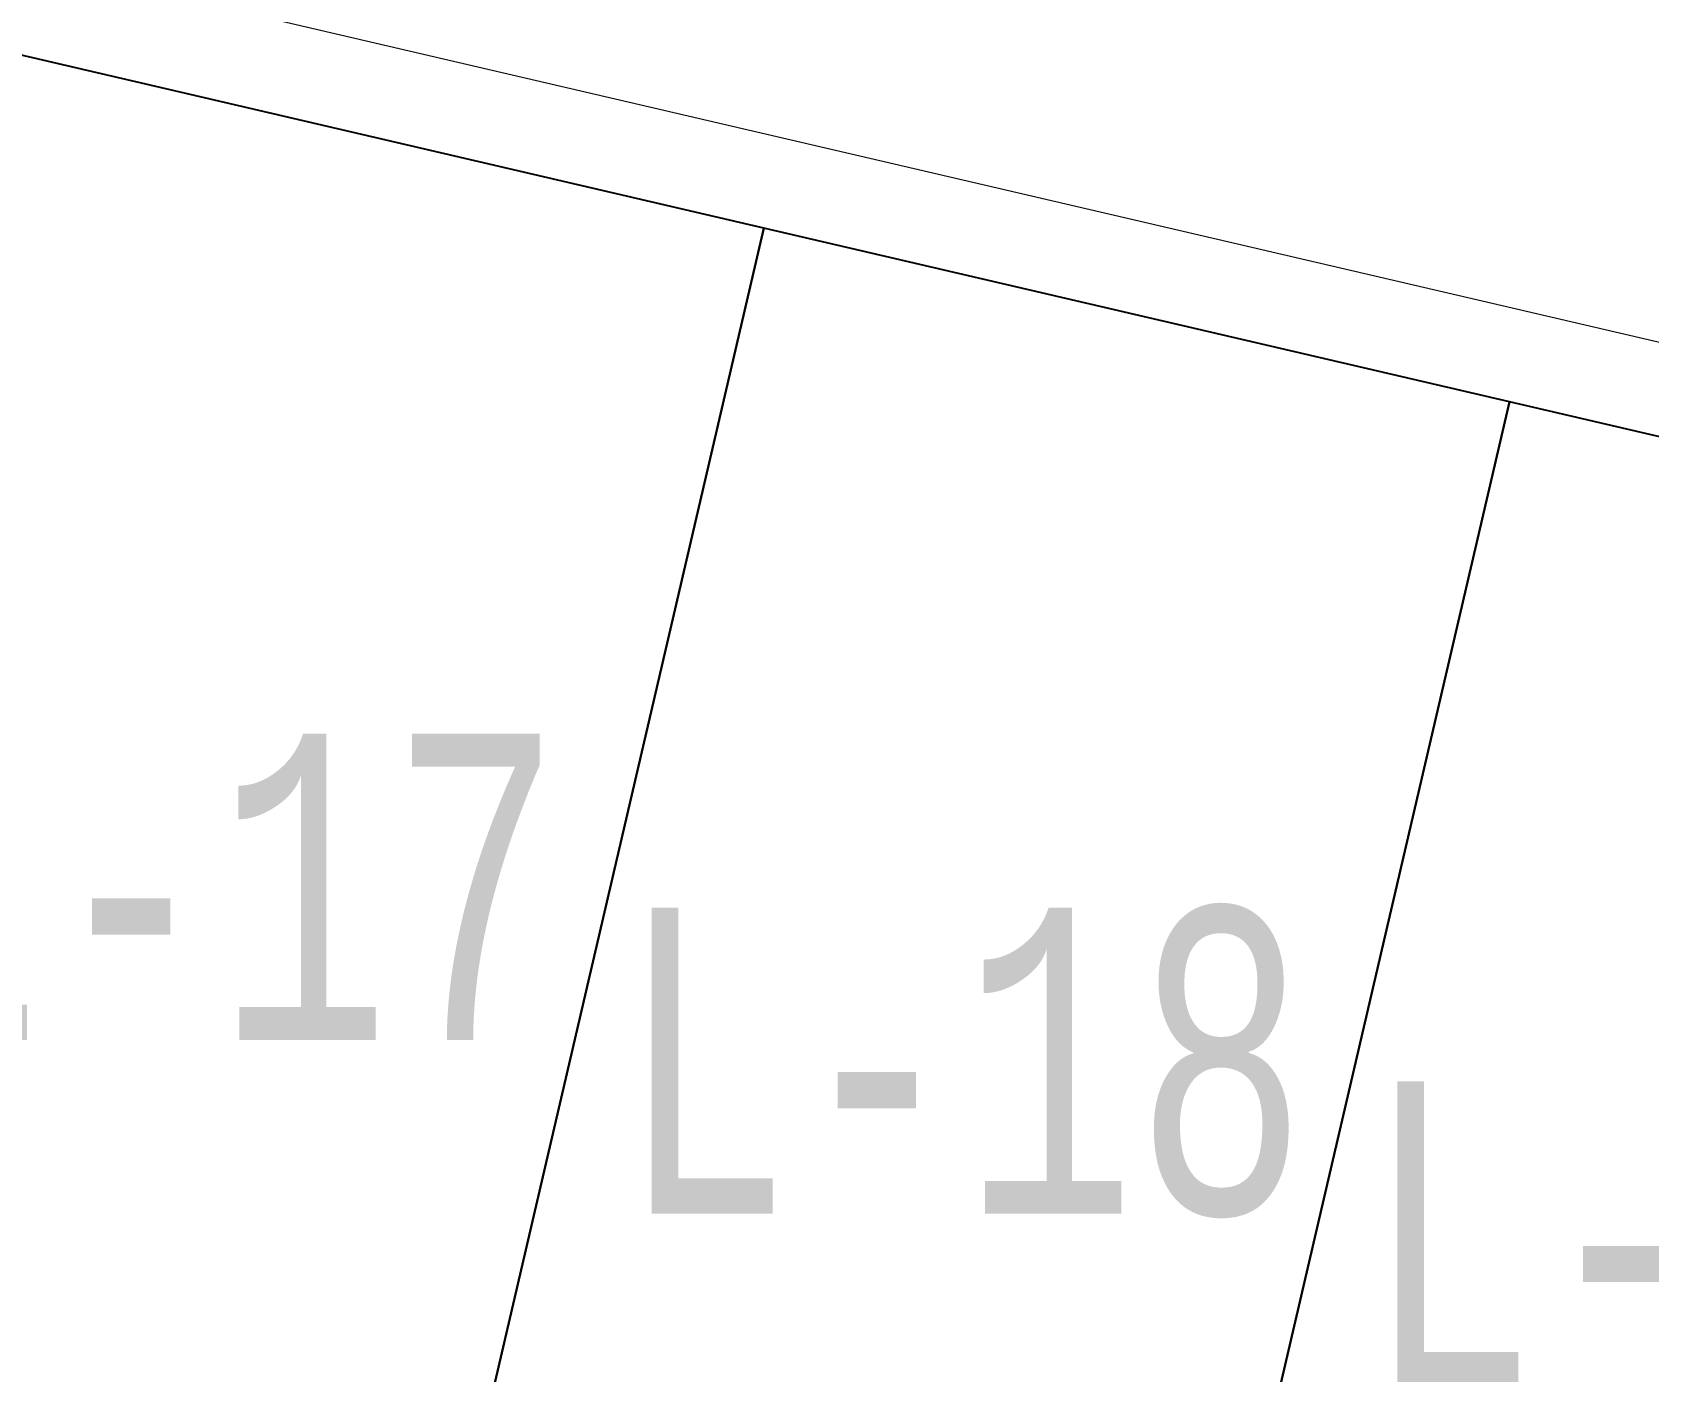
# Model space of a CAD drawing. Header units: millimetres. Extents: x 474016 to 477875, y 2288607 to 2292200.
# Drawn here: x 474257.46 to 474283.85, y 2289507.04 to 2289528.91 of the extents above; entities that cross this region are included whole.
import ezdxf
from ezdxf.enums import TextEntityAlignment as Align

# ---------------------------------------------------------------- set-up
doc = ezdxf.new("R2010")
doc.units = ezdxf.units.MM
doc.header["$LTSCALE"] = 50
doc.layers.add('BANQUETA', color=251, linetype='Continuous', lineweight=5)
doc.layers.add('LOTES', color=6, linetype='Continuous', lineweight=15)
doc.layers.add('CVL_LOTIF', color=1, linetype='Continuous')
doc.layers.add('MZ Y LT', color=7, linetype='Continuous', lineweight=13, true_color=0x0d2bf2)
doc.styles.add('MONOTXT4', font='MONOTXT4.shx', dxfattribs={"width": 0.55})

msp = doc.modelspace()

# ---------------------------------------------------------------- linework, layer by layer
at = {"layer": 'BANQUETA'}
msp.add_lwpolyline([(474172.501, 2289495.413), (474294.239, 2289467.042, 0.414214), (474296.641, 2289468.536), (474307.762, 2289516.258, 0.414214), (474306.268, 2289518.659), (474184.53, 2289547.03)], format="xyb", dxfattribs=at)
at = {"layer": 'CVL_LOTIF'}
for points in [[(474269.406, 2289525.71), (474257.233, 2289528.547), (474251.558, 2289504.199), (474263.732, 2289501.362)], [(474281.58, 2289522.873), (474269.406, 2289525.71), (474263.732, 2289501.362), (474275.906, 2289498.525)], [(474293.754, 2289520.036), (474281.58, 2289522.873), (474275.906, 2289498.525), (474288.08, 2289495.688)]]:
    msp.add_lwpolyline(points, close=True, dxfattribs=at)
at = {"layer": 'LOTES'}
for p, q in [((474263.732, 2289501.362), (474269.406, 2289525.71)), ((474275.906, 2289498.525), (474281.58, 2289522.873))]:
    msp.add_line(p, q, dxfattribs=at)

# ---------------------------------------------------------------- texts
at = {"layer": 'MZ Y LT', "lineweight": 13, "style": 'MONOTXT4', "width": 0.65}
for s, p in [('L-17', (474260.482, 2289514.954)), ('L-18', (474272.656, 2289512.117)), ('L-19', (474284.83, 2289509.28))]:
    msp.add_text(s, height=5, dxfattribs=at).set_placement(p, align=Align.MIDDLE)

doc.saveas('drawing.dxf')
